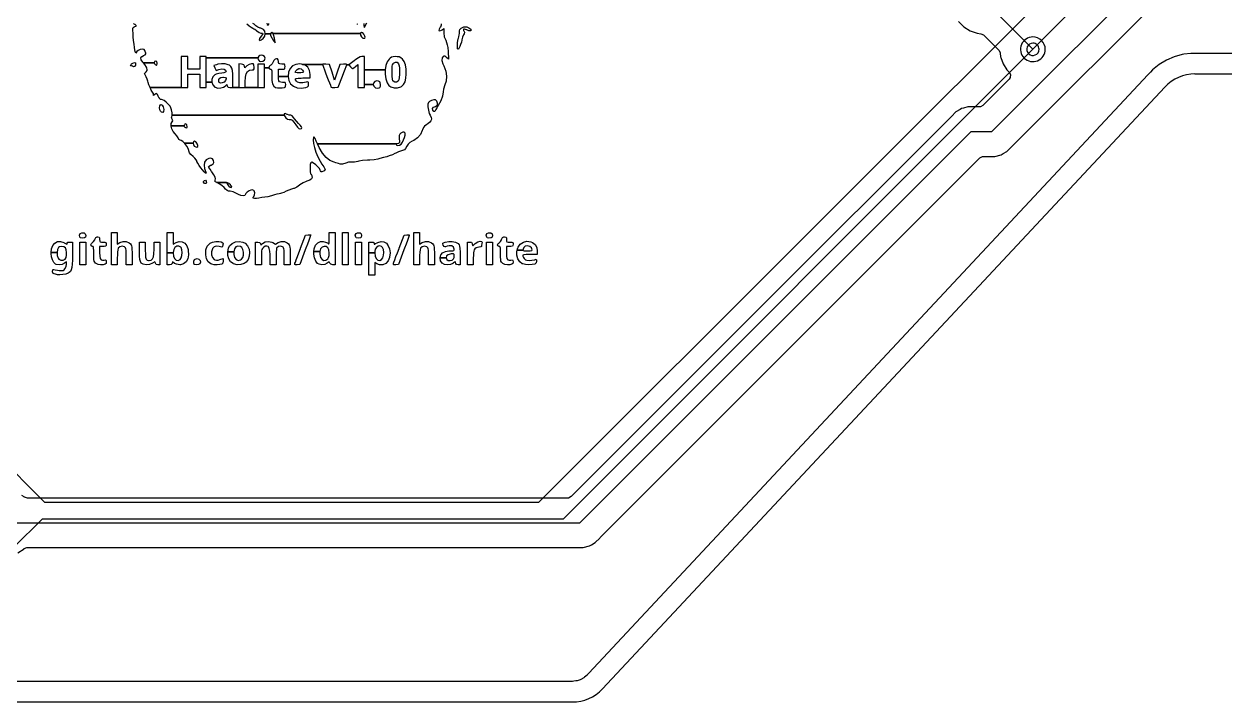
# Model space of a CAD drawing. Header units: millimetres. Extents: x 10 to 287, y 10 to 200.
# Drawn here: x 40 to 69.16, y 102.16 to 118.62 of the extents above; entities that cross this region are included whole.
import ezdxf

# ---------------------------------------------------------------- set-up
doc = ezdxf.new("R2010")
doc.units = ezdxf.units.MM
doc.layers.get('0').update_dxf_attribs({"linetype": 'CONTINUOUS'})

msp = doc.modelspace()

# ---------------------------------------------------------------- linework, layer by layer
at = {"color": 7}
for points in [[(39.5, 106.5072), (53.5, 106.5072), (63, 116.0072), (63.5, 116.0072), (67.6, 120.1072), (87.6657, 120.1072), (89.0328, 121.4744), (89.0328, 122.14), (90.9, 124.0072)], [(64.5, 118.0072), (67.1, 120.6072), (86.6515, 120.6072), (86.7515, 120.5072), (87.2485, 120.5072), (87.9, 121.1587), (87.9, 122.0072)], [(39.3335, 108.1737), (40.5, 107.0072), (52.5, 107.0072), (66, 120.5072), (66, 121.0072)], [(39.8495, 105.7814), (40.0023, 105.8774), (40.0023, 105.8774), (40.0051, 105.8796), (40.0073, 105.8805), (40.0082, 105.8811), (40.0083, 105.8809), (40.0698, 105.9061), (40.0824, 105.9067), (53.4133, 105.9067), (53.4133, 105.9067), (53.4209, 105.9067), (53.5791, 105.9067), (53.5791, 105.9067), (53.7318, 105.9476), (53.7819, 105.9766), (53.8687, 106.0267), (53.9805, 106.1385), (53.9805, 106.1385), (53.9907, 106.1487), (53.9907, 106.1487), (63.2124, 115.3704), (63.2737, 115.4039), (63.3001, 115.4067), (63.4133, 115.4067), (63.4133, 115.4067), (63.4209, 115.4067), (63.5791, 115.4067), (63.5791, 115.4067), (63.7318, 115.4476), (63.7819, 115.4766), (63.8687, 115.5267), (63.9805, 115.6385), (63.9805, 115.6385), (63.9907, 115.6487), (63.9907, 115.6487), (67.8124, 119.4704)], [(64.5, 118.0072), (63.3257, 119.1815)], [(62.6959, 118.6792), (62.8235, 118.5516), (62.9762, 118.4557), (63.1465, 118.3961), (63.2334, 118.3863), (63.2978, 118.3592), (63.3072, 118.3508), (63.6693, 117.9887), (63.7028, 117.9273), (63.7048, 117.9149), (63.7146, 117.828), (63.7146, 117.8279), (63.7146, 117.8279), (63.7225, 117.8054), (63.7742, 117.6577), (63.8702, 117.5049), (63.8702, 117.5049), (63.9217, 117.4535), (63.9551, 117.3921), (63.9502, 117.3224), (63.9217, 117.2781), (63.2876, 116.644), (63.2263, 116.6105), (63.1999, 116.6077), (63.0867, 116.6077), (63.0867, 116.6077), (63.0791, 116.6077), (62.9209, 116.6077), (62.8136, 116.5789), (62.7682, 116.5668), (62.7682, 116.5668), (62.7331, 116.5465), (62.7331, 116.5465), (62.6313, 116.4877), (62.6313, 116.4877), (62.5195, 116.3759), (62.5195, 116.3759), (57.895, 111.7514), (53.2876, 107.144), (53.2263, 107.1105), (53.1999, 107.1077), (40.0824, 107.1077), (40.0154, 107.1274), (40.0051, 107.1348), (40.0023, 107.137), (40.0023, 107.137), (39.9455, 107.1727)], [(50.127, 118.6221), (50.1342, 118.5935), (50.1113, 118.5472), (50.1093, 118.5442), (50.0788, 118.4921), (50.0747, 118.4614), (50.0955, 118.4545), (50.1395, 118.4735), (50.1534, 118.4822), (50.1975, 118.511), (50.1975, 118.4104), (50.2076, 118.3137), (50.2415, 118.2256), (50.2418, 118.2251), (50.2642, 118.1749), (50.2796, 118.1193), (50.2902, 118.0482), (50.2978, 117.953), (50.3096, 117.7656), (50.2617, 117.8097), (50.2242, 117.838), (50.1963, 117.841), (50.1833, 117.8347), (50.1541, 117.7977), (50.1511, 117.739), (50.1743, 117.6577), (50.1973, 117.6052), (50.2442, 117.4769), (50.263, 117.351), (50.2534, 117.234), (50.223, 117.147), (50.1858, 117.0386), (50.1796, 116.9736), (50.1648, 116.8711), (50.1221, 116.7575), (50.0545, 116.6404), (50.0545, 116.6403), (50.0224, 116.5888), (49.9987, 116.5425), (49.9933, 116.5287), (49.9745, 116.4942), (49.9516, 116.4951), (49.9289, 116.5254), (49.9209, 116.5686), (49.9462, 116.6021), (49.9908, 116.6206), (50.0277, 116.6391), (50.0432, 116.6582), (50.0447, 116.7014), (50.0267, 116.7476), (49.9967, 116.7786), (49.9924, 116.7806), (49.9526, 116.7811), (49.9002, 116.7647), (49.8503, 116.7373), (49.8244, 116.7142), (49.8089, 116.672), (49.8078, 116.6076), (49.8197, 116.531), (49.8434, 116.452), (49.8637, 116.4058), (49.8887, 116.3527), (49.8975, 116.3181), (49.8921, 116.2894), (49.8835, 116.2713), (49.8536, 116.2346), (49.8056, 116.1949), (49.7794, 116.1779), (49.7292, 116.1438), (49.6987, 116.1068), (49.677, 116.052), (49.6726, 116.0374), (49.6277, 115.9417), (49.5561, 115.8567), (49.4664, 115.7919), (49.4245, 115.7726), (49.372, 115.7458), (49.3324, 115.706), (49.2999, 115.6537), (49.2674, 115.6001), (49.2366, 115.5691), (49.1951, 115.5506), (49.1674, 115.5429), (49.0981, 115.5197), (49.0261, 115.4873), (49.0064, 115.4764), (48.9467, 115.4472), (48.8705, 115.4175), (48.8084, 115.3978), (48.728, 115.3755), (48.644, 115.3519), (48.5899, 115.3366), (48.5026, 115.3198), (48.3957, 115.3118), (48.3398, 115.3115), (48.2209, 115.3082), (48.1313, 115.2924), (48.1101, 115.2854), (48.0276, 115.2658), (47.9672, 115.2666), (47.8824, 115.2632), (47.8129, 115.2422), (47.735, 115.2195), (47.6795, 115.2213), (47.6789, 115.2215), (47.6371, 115.234), (47.5765, 115.2515), (47.5308, 115.2644), (47.429, 115.3082), (47.3353, 115.3816), (47.2484, 115.486), (47.1671, 115.6231), (47.1283, 115.7085), (49.0364, 115.7085), (49.0494, 115.6775), (49.0816, 115.6671), (49.1231, 115.6776), (49.1607, 115.7059), (49.1907, 115.7485), (49.2192, 115.8063), (49.2425, 115.8685), (49.2568, 115.9243), (49.258, 115.9631), (49.2554, 115.9694), (49.2289, 115.9968), (49.1964, 115.9955), (49.1534, 115.968), (49.1246, 115.9422), (49.1116, 115.9158), (49.1105, 115.8758), (49.1148, 115.8342), (49.1196, 115.7771), (49.1154, 115.7446), (49.1002, 115.7264), (49.0924, 115.7217), (49.0609, 115.7119), (49.0477, 115.7151), (49.037, 115.7135), (49.0364, 115.7085), (47.1283, 115.7085), (47.0958, 115.7799), (47.069, 115.8419), (47.0507, 115.8732), (47.0386, 115.8772), (47.0338, 115.8692), (47.0245, 115.8067), (47.0322, 115.7213), (47.0547, 115.6198), (47.0898, 115.5095), (47.1354, 115.3973), (47.1893, 115.2905), (47.2349, 115.2165), (47.2794, 115.1497), (47.3047, 115.1057), (47.3125, 115.0781), (47.3042, 115.0606), (47.2814, 115.047), (47.2769, 115.0448), (47.2361, 115.028), (47.2152, 115.0303), (47.2014, 115.0562), (47.1954, 115.0731), (47.173, 115.1106), (47.1318, 115.1585), (47.0885, 115.1998), (47.0312, 115.2445), (46.9911, 115.2627), (46.9656, 115.2524), (46.9522, 115.2116), (46.9484, 115.1384), (46.9492, 115.0924), (46.9525, 115.03), (46.9578, 114.9872), (46.9639, 114.9711), (46.9659, 114.9726), (46.9773, 114.9718), (46.9894, 114.942), (46.9914, 114.9337), (46.9948, 114.8907), (46.9796, 114.8585), (46.9406, 114.8322), (46.8727, 114.8069), (46.851, 114.8003), (46.7759, 114.7672), (46.7026, 114.7174), (46.6887, 114.7052), (46.6237, 114.6561), (46.5605, 114.6267), (46.5477, 114.6236), (46.4965, 114.6093), (46.4294, 114.5844), (46.3703, 114.5586), (46.3093, 114.5318), (46.2576, 114.5128), (46.227, 114.5058), (46.1939, 114.5003), (46.1399, 114.486), (46.0872, 114.4694), (46.0097, 114.4472), (45.919, 114.4268), (45.8511, 114.415), (45.7744, 114.4043), (45.7004, 114.3939), (45.6494, 114.3868), (45.5999, 114.3843), (45.5686, 114.391), (45.5648, 114.3945), (45.5673, 114.419), (45.5803, 114.4345), (45.6018, 114.4723), (45.605, 114.5224), (45.5899, 114.5665), (45.5803, 114.5771), (45.5422, 114.5904), (45.5096, 114.588), (45.4672, 114.5688), (45.423, 114.5367), (45.3884, 114.5012), (45.3747, 114.4725), (45.36, 114.4545), (45.3221, 114.4505), (45.2697, 114.4588), (45.2121, 114.4782), (45.1603, 114.5058), (45.078, 114.5478), (45.0096, 114.5593), (44.9675, 114.5628), (44.9327, 114.5774), (44.8943, 114.6093), (44.8578, 114.6472), (44.8021, 114.6992), (44.7417, 114.7433), (44.7007, 114.7651), (44.6874, 114.7711), (44.9196, 114.7711), (44.9232, 114.7527), (44.9449, 114.7212), (44.9759, 114.6866), (45.0069, 114.6591), (45.0283, 114.6487), (45.045, 114.6552), (45.0375, 114.6803), (45.0353, 114.6844), (45.0117, 114.7144), (44.9774, 114.7446), (44.9436, 114.7666), (44.9213, 114.7722), (44.9196, 114.7711), (44.6874, 114.7711), (44.655, 114.7858), (44.6372, 114.8033), (44.6409, 114.8245), (44.6427, 114.8279), (44.6515, 114.8619), (44.6422, 114.9039), (44.6126, 114.9595), (44.5603, 115.0343), (44.5551, 115.0412), (44.5182, 115.0923), (44.4918, 115.1327), (44.4816, 115.1537), (44.4816, 115.1537), (44.4964, 115.1696), (44.5329, 115.1898), (44.5419, 115.1937), (44.5933, 115.2225), (44.6131, 115.2565), (44.6056, 115.3031), (44.6047, 115.3055), (44.5746, 115.3482), (44.5259, 115.3611), (44.49, 115.3557), (44.4272, 115.3239), (44.3879, 115.2689), (44.3736, 115.1957), (44.3859, 115.1093), (44.4014, 115.0651), (44.4175, 115.0231), (44.4241, 114.9981), (44.4237, 114.9957), (44.4068, 115.0014), (44.3763, 115.0304), (44.3373, 115.076), (44.295, 115.131), (44.2547, 115.1886), (44.2214, 115.2417), (44.2004, 115.2835), (44.1958, 115.302), (44.183, 115.3248), (44.1495, 115.3614), (44.1062, 115.4009), (44.0524, 115.4507), (44.0218, 115.4931), (44.0067, 115.539), (44.0053, 115.5472), (43.9873, 115.5987), (43.9525, 115.6578), (43.9079, 115.7158), (43.8993, 115.7246), (44.1094, 115.7246), (44.1137, 115.6939), (44.1328, 115.6585), (44.1737, 115.6385), (44.1992, 115.6332), (44.219, 115.6433), (44.2199, 115.6447), (44.2192, 115.6687), (44.2066, 115.7097), (44.204, 115.7161), (44.1752, 115.7596), (44.144, 115.7741), (44.1192, 115.7617), (44.1094, 115.7246), (43.8993, 115.7246), (43.8606, 115.7643), (43.8177, 115.7944), (43.7971, 115.8002), (43.7626, 115.818), (43.742, 115.8574), (43.7136, 115.9085), (43.6723, 115.9533), (43.6711, 115.9542), (43.6218, 116.0079), (43.5879, 116.0743), (43.5721, 116.1435), (43.5723, 116.1474), (43.8828, 116.1474), (43.8911, 116.1283), (43.9039, 116.1181), (43.9416, 116.0975), (43.9603, 116.1059), (43.9633, 116.1268), (43.9533, 116.1693), (43.9451, 116.1848), (43.9287, 116.2007), (43.9104, 116.1889), (43.9001, 116.1761), (43.8828, 116.1474), (43.5723, 116.1474), (43.5766, 116.2057), (43.5995, 116.2469), (43.6187, 116.272), (43.6107, 116.2945), (43.6004, 116.3066), (43.5826, 116.342), (43.5896, 116.3639), (43.5982, 116.4014), (43.5979, 116.4087), (46.3176, 116.4087), (46.3248, 116.3899), (46.3567, 116.3445), (46.3996, 116.3121), (46.4418, 116.3006), (46.4546, 116.3031), (46.4838, 116.3044), (46.5162, 116.2836), (46.5558, 116.2371), (46.5998, 116.1722), (46.6393, 116.1163), (46.6713, 116.0868), (46.7027, 116.0777), (46.7052, 116.0777), (46.7389, 116.0855), (46.7501, 116.1007), (46.7381, 116.1245), (46.7069, 116.1635), (46.6692, 116.2032), (46.6167, 116.2582), (46.5675, 116.3157), (46.5426, 116.3486), (46.5093, 116.3878), (46.4809, 116.4059), (46.4732, 116.4056), (46.4425, 116.4072), (46.3989, 116.4229), (46.3939, 116.4254), (46.3441, 116.4445), (46.3182, 116.4387), (46.3176, 116.4087), (43.5979, 116.4087), (43.5958, 116.4621), (43.5831, 116.5357), (43.5694, 116.5867), (43.5462, 116.6295), (43.5056, 116.6776), (43.4557, 116.724), (43.4051, 116.7613), (43.3619, 116.7825), (43.3406, 116.7839), (43.3114, 116.7859), (43.2887, 116.8176), (43.2864, 116.823), (43.2617, 116.872), (43.2396, 116.9068), (43.2197, 116.9297), (43.2019, 116.9286), (43.1749, 116.9068), (43.1485, 116.8855), (43.1425, 116.8882), (43.147, 116.9032), (43.1483, 116.9341), (43.1407, 116.9447), (43.12, 116.9695), (43.0922, 117.0175), (43.0623, 117.0779), (43.8207, 117.0779), (43.9011, 117.0779), (43.9814, 117.0779), (43.9814, 117.2387), (43.9814, 117.3995), (44.1243, 117.3995), (44.2672, 117.3995), (44.2672, 117.2387), (44.2672, 117.0779), (44.3476, 117.0779), (44.428, 117.0779), (44.428, 117.2061), (44.5595, 117.2061), (44.5832, 117.1414), (44.6317, 117.0911), (44.6403, 117.0859), (44.7039, 117.067), (44.7782, 117.0688), (44.8473, 117.0894), (44.8829, 117.1131), (44.9248, 117.1524), (44.9366, 117.1152), (44.9555, 117.088), (44.9953, 117.0783), (45.0097, 117.0779), (45.071, 117.0779), (45.2139, 117.0779), (45.2943, 117.0779), (45.3747, 117.0779), (45.6783, 117.0779), (45.7587, 117.0779), (45.8391, 117.0779), (45.8391, 117.3637), (45.8391, 117.5543), (45.9466, 117.5543), (45.961, 117.5301), (45.982, 117.5245), (45.9989, 117.5218), (46.0095, 117.5093), (46.0151, 117.4801), (46.0174, 117.4275), (46.0177, 117.3629), (46.0226, 117.2504), (46.0383, 117.1683), (46.066, 117.1127), (46.1072, 117.0795), (46.1124, 117.0771), (46.1527, 117.0693), (46.2112, 117.0677), (46.273, 117.0716), (46.3228, 117.0804), (46.3397, 117.0871), (46.3522, 117.1111), (46.3571, 117.1504), (46.3546, 117.183), (46.3405, 117.1983), (46.305, 117.2027), (46.2786, 117.203), (46.2341, 117.2051), (46.2052, 117.2157), (46.1885, 117.241), (46.1808, 117.2875), (46.1791, 117.3431), (46.4143, 117.3431), (46.4317, 117.2487), (46.476, 117.17), (46.5435, 117.1103), (46.6304, 117.0731), (46.7328, 117.0618), (46.8438, 117.0789), (46.8877, 117.0944), (46.9066, 117.116), (46.9108, 117.1563), (46.9108, 117.1606), (46.9089, 117.2022), (46.8966, 117.2164), (46.8637, 117.2117), (46.8528, 117.209), (46.7709, 117.1953), (46.6969, 117.1959), (46.6403, 117.2099), (46.6143, 117.2293), (46.5929, 117.2632), (46.5899, 117.2861), (46.6093, 117.3002), (46.6551, 117.3075), (46.7311, 117.31), (46.7679, 117.3102), (46.9466, 117.3102), (46.9465, 117.395), (46.9319, 117.4931), (46.8903, 117.5704), (46.8246, 117.6237), (46.7663, 117.6413), (47.2502, 117.6413), (47.2562, 117.6217), (47.2726, 117.5758), (47.2966, 117.5105), (47.3256, 117.4326), (47.3571, 117.3492), (47.3884, 117.2673), (47.4168, 117.1936), (47.4398, 117.1352), (47.4547, 117.0991), (47.4584, 117.0913), (47.4803, 117.0833), (47.525, 117.0806), (47.5505, 117.0815), (47.6331, 117.0869), (47.7357, 117.3548), (47.7705, 117.4464), (47.8003, 117.5264), (47.823, 117.5887), (47.8363, 117.6275), (47.8364, 117.6277), (47.8908, 117.6277), (47.9322, 117.5806), (47.96, 117.5483), (47.9742, 117.5303), (47.9746, 117.5295), (47.9875, 117.5373), (48.0193, 117.5618), (48.0416, 117.5799), (48.1076, 117.6343), (48.1076, 117.3561), (48.1076, 117.0779), (48.188, 117.0779), (48.2684, 117.0779), (48.2684, 117.156), (48.4827, 117.156), (48.4971, 117.1079), (48.533, 117.074), (48.5792, 117.0596), (48.6249, 117.0699), (48.6399, 117.0815), (48.6564, 117.1149), (48.6613, 117.1494), (48.6535, 117.193), (48.6399, 117.2173), (48.6065, 117.2338), (48.572, 117.2387), (48.5173, 117.2256), (48.4875, 117.188), (48.4827, 117.156), (48.2684, 117.156), (48.2684, 117.4531), (48.2684, 117.5102), (48.7711, 117.5102), (48.7721, 117.407), (48.7864, 117.2862), (48.8161, 117.1945), (48.863, 117.1282), (48.9123, 117.0919), (48.9889, 117.0677), (49.0746, 117.0684), (49.1536, 117.0932), (49.1698, 117.1027), (49.2191, 117.1485), (49.2532, 117.2141), (49.2742, 117.3046), (49.2828, 117.3995), (49.2829, 117.5272), (49.2678, 117.6277), (49.2361, 117.7071), (49.1884, 117.769), (49.1499, 117.8036), (49.1138, 117.8213), (49.0653, 117.8276), (49.0275, 117.8282), (48.9657, 117.8258), (48.9245, 117.8151), (48.8892, 117.7906), (48.8666, 117.769), (48.8159, 117.7016), (48.7845, 117.6171), (48.7711, 117.5102), (48.2684, 117.5102), (48.2684, 117.8282), (48.2077, 117.8282), (48.168, 117.8221), (48.1222, 117.8011), (48.0628, 117.7613), (48.0189, 117.7279), (47.8908, 117.6277), (47.8364, 117.6277), (47.839, 117.6371), (47.8235, 117.6445), (47.7833, 117.647), (47.7562, 117.646), (47.6728, 117.6406), (47.6086, 117.4477), (47.5443, 117.2548), (47.481, 117.4477), (47.4177, 117.6406), (47.3339, 117.646), (47.2849, 117.6473), (47.2548, 117.6443), (47.2502, 117.6413), (46.7663, 117.6413), (46.7379, 117.6499), (46.7025, 117.652), (46.5997, 117.6409), (46.5214, 117.6048), (46.465, 117.5417), (46.4277, 117.4498), (46.4143, 117.3431), (46.1791, 117.3431), (46.1786, 117.3612), (46.1785, 117.392), (46.1785, 117.5245), (46.2589, 117.5245), (46.3082, 117.5258), (46.3316, 117.5349), (46.3387, 117.5592), (46.3392, 117.587), (46.3375, 117.6254), (46.3259, 117.6436), (46.2946, 117.6491), (46.2589, 117.6495), (46.2095, 117.6509), (46.1861, 117.6599), (46.179, 117.6842), (46.1785, 117.7121), (46.1751, 117.7543), (46.1601, 117.7717), (46.1342, 117.7746), (46.0994, 117.7652), (46.0697, 117.7323), (46.0538, 117.7037), (46.0234, 117.6554), (45.9912, 117.6201), (45.9819, 117.6138), (45.9536, 117.5864), (45.9466, 117.5543), (45.8391, 117.5543), (45.8391, 117.6495), (45.7587, 117.6495), (45.6783, 117.6495), (45.6783, 117.3637), (45.6783, 117.0779), (45.3747, 117.0779), (45.3747, 117.2182), (45.38, 117.3306), (45.3972, 117.4121), (45.4284, 117.4663), (45.4757, 117.4967), (45.5411, 117.5066), (45.5452, 117.5066), (45.5737, 117.5108), (45.5862, 117.53), (45.589, 117.5743), (45.589, 117.5766), (45.5837, 117.6247), (45.5716, 117.6495), (45.5702, 117.6522), (45.5667, 117.6542), (45.5233, 117.6546), (45.4678, 117.6371), (45.4152, 117.6072), (45.4001, 117.5946), (45.3598, 117.5568), (45.3538, 117.5987), (45.3429, 117.6277), (45.3139, 117.6418), (45.2809, 117.6461), (45.2139, 117.6517), (45.2139, 117.3648), (45.2139, 117.0779), (45.071, 117.0779), (45.071, 117.2932), (45.069, 117.4068), (45.0616, 117.4905), (45.0471, 117.55), (45.0237, 117.591), (44.9895, 117.619), (44.9618, 117.6325), (44.8875, 117.6504), (44.7971, 117.6535), (44.7069, 117.6421), (44.6721, 117.6327), (44.6083, 117.6116), (44.6362, 117.553), (44.6642, 117.4943), (44.7356, 117.5189), (44.8065, 117.5332), (44.8637, 117.5251), (44.8966, 117.4998), (44.909, 117.4696), (44.8962, 117.4495), (44.8542, 117.4367), (44.8032, 117.4304), (44.7335, 117.4192), (44.669, 117.4008), (44.638, 117.3869), (44.5868, 117.3388), (44.5607, 117.2752), (44.5595, 117.2061), (44.428, 117.2061), (44.428, 117.4531), (44.428, 117.8026), (45.6804, 117.8026), (45.6837, 117.757), (45.708, 117.723), (45.7096, 117.722), (45.7525, 117.7116), (45.8017, 117.7183), (45.8388, 117.7392), (45.8431, 117.7447), (45.8573, 117.793), (45.8412, 117.834), (45.8, 117.8595), (45.7677, 117.8639), (45.7241, 117.8561), (45.6998, 117.8424), (45.6804, 117.8026), (44.428, 117.8026), (44.428, 117.8282), (44.3476, 117.8282), (44.2672, 117.8282), (44.2672, 117.6763), (44.2672, 117.5245), (44.1243, 117.5245), (43.9814, 117.5245), (43.9814, 117.6763), (43.9814, 117.8282), (43.9011, 117.8282), (43.8207, 117.8282), (43.8207, 117.4531), (43.8207, 117.0779), (43.0623, 117.0779), (43.0621, 117.0784), (43.0347, 117.1418), (43.0148, 117.1973), (43.0075, 117.2296), (42.9949, 117.2806), (42.97, 117.3386), (42.9627, 117.3518), (42.923, 117.4191), (42.9638, 117.4626), (42.9886, 117.4914), (42.9953, 117.5151), (42.9854, 117.5483), (42.9729, 117.5765), (42.9391, 117.6353), (42.9055, 117.678), (43.1643, 117.678), (43.1785, 117.6456), (43.1871, 117.638), (43.2168, 117.6182), (43.2288, 117.6224), (43.2312, 117.6558), (43.2312, 117.6674), (43.2235, 117.7096), (43.2039, 117.721), (43.1737, 117.7079), (43.1643, 117.678), (42.9055, 117.678), (42.8969, 117.689), (42.8897, 117.6962), (42.8475, 117.7499), (42.8398, 117.7963), (42.8622, 117.8282), (42.8667, 117.8345), (42.9027, 117.8546), (42.9441, 117.8751), (42.9592, 117.8964), (42.9556, 117.9296), (42.9553, 117.9308), (42.9372, 117.9748), (42.9164, 118.0007), (42.8762, 118.0118), (42.8234, 118.0024), (42.7718, 117.9765), (42.7447, 117.9517), (42.7136, 117.914), (42.6985, 117.9559), (42.6904, 117.9915), (42.6814, 118.0527), (42.6721, 118.1316), (42.6632, 118.2204), (42.6554, 118.311), (42.6494, 118.3956), (42.6459, 118.4663), (42.6456, 118.5152), (42.6478, 118.5325), (42.6724, 118.5556), (42.6948, 118.5605), (42.7254, 118.5693), (42.7276, 118.5883), (42.7018, 118.6068), (42.693, 118.6095), (42.6734, 118.6172), (42.6632, 118.6327)], [(45.4112, 118.6276), (45.4605, 118.5846), (45.4652, 118.5808), (45.516, 118.543), (45.5579, 118.5163), (45.5809, 118.5069), (45.6068, 118.4948), (45.6432, 118.4647), (45.6544, 118.4533), (45.7096, 118.4111), (45.7542, 118.3997), (45.79, 118.3971), (45.8001, 118.385), (45.7849, 118.3575), (45.7587, 118.325), (45.7223, 118.2721), (45.7127, 118.2369), (45.7263, 118.2236), (45.7596, 118.2359), (45.8047, 118.2733), (45.8455, 118.329), (45.8568, 118.3853), (45.984, 118.3853), (45.9898, 118.3451), (46.0197, 118.2851), (46.0386, 118.2549), (46.0695, 118.2081), (46.0915, 118.1764), (46.0989, 118.1675), (46.0975, 118.1834), (46.0902, 118.2249), (46.0799, 118.2764), (46.06, 118.355), (46.0448, 118.3883), (48.1716, 118.3883), (48.1728, 118.3485), (48.1963, 118.3075), (48.2319, 118.2795), (48.2528, 118.2747), (48.2783, 118.28), (48.2823, 118.3026), (48.2778, 118.3237), (48.2563, 118.378), (48.228, 118.4106), (48.1989, 118.4179), (48.1751, 118.3961), (48.1716, 118.3883), (46.0448, 118.3883), (46.0393, 118.4002), (46.0165, 118.4146), (46.0014, 118.4096), (45.984, 118.3853), (45.8568, 118.3853), (45.857, 118.386), (45.8472, 118.4492), (45.8144, 118.4916), (45.7529, 118.5196), (45.7397, 118.5233), (45.6817, 118.5468), (45.6318, 118.5804), (45.6249, 118.5871), (45.5875, 118.6179), (45.5536, 118.6319)], [(45.8956, 118.6443), (45.9021, 118.6123), (45.9046, 118.6081), (45.9296, 118.5966), (45.944, 118.6168), (45.9456, 118.6364)], [(48.083, 118.6284), (48.0968, 118.6168), (48.1031, 118.6274)], [(48.2505, 118.6296), (48.2532, 118.578), (48.2599, 118.5433), (48.2643, 118.5362), (48.2753, 118.5489), (48.2966, 118.5894), (48.3255, 118.6523)], [(97.1604, 117.9077), (68.3683, 117.9077), (68.3607, 117.9077), (68.3607, 117.9077), (68.3316, 117.9077), (68.3316, 117.9077), (68.3316, 117.9077), (68.169, 117.8854), (68.1283, 117.8798), (68.1283, 117.8798), (67.9307, 117.8244), (67.7425, 117.7427), (67.5671, 117.6361), (67.5671, 117.6361), (67.4079, 117.5066), (67.4079, 117.5066), (67.3554, 117.4505), (67.3554, 117.4505), (67.2943, 117.3851), (67.2942, 117.3849), (53.7197, 102.8578), (53.7196, 102.8578), (53.6851, 102.8208), (53.676, 102.812), (53.6134, 102.7574), (53.5927, 102.7428), (53.5258, 102.7053), (53.5026, 102.6952), (53.4295, 102.672), (53.4047, 102.6668), (53.3503, 102.6612), (53.3221, 102.6584), (53.3094, 102.6577), (53.2423, 102.6577), (53.2423, 102.6577), (20.507, 102.6577)], [(53.1, 106.6072), (64.5, 118.0072)], [(68.4342, 117.4072), (97.0946, 117.4072)], [(54.0465, 102.4745), (67.7035, 117.0899)], [(37.6, 105.9072), (39.7485, 105.9072), (40.4485, 106.6072)], [(40.4485, 106.6072), (53.1, 106.6072)], [(20.5, 102.1572), (53.3158, 102.1572)]]:
    msp.add_lwpolyline(points, dxfattribs=at)
for points in [[(50.7541, 118.553), (50.8065, 118.5299), (50.848, 118.4975), (50.8588, 118.472), (50.8434, 118.4574), (50.8067, 118.4574), (50.7534, 118.4759), (50.7449, 118.4801), (50.6991, 118.4973), (50.6752, 118.4922), (50.6769, 118.4664), (50.6843, 118.4527), (50.6959, 118.4215), (50.6878, 118.385), (50.6757, 118.3598), (50.6518, 118.301), (50.6341, 118.2362), (50.6331, 118.2307), (50.6216, 118.1837), (50.6033, 118.1276), (50.5824, 118.0727), (50.5626, 118.0293), (50.5481, 118.0076), (50.546, 118.0068), (50.5315, 118.0189), (50.5303, 118.0207), (50.5246, 118.0501), (50.5242, 118.1017), (50.5281, 118.1629), (50.5354, 118.2214), (50.5449, 118.2648), (50.5519, 118.279), (50.5637, 118.3077), (50.5712, 118.3584), (50.5726, 118.3931), (50.5754, 118.4523), (50.5872, 118.4895), (50.6127, 118.5178), (50.6196, 118.5235), (50.6847, 118.5558)], [(64.5, 118.3072)], [(64.5, 118.3072)], [(64.5, 118.1572)], [(64.5, 118.1572)], [(42.7061, 117.6805), (42.7108, 117.6565), (42.7061, 117.6236), (42.6865, 117.5885), (42.6581, 117.5782), (42.6327, 117.5962), (42.6103, 117.6059), (42.6031, 117.6031), (42.5907, 117.6068), (42.5911, 117.6247), (42.6094, 117.651), (42.6445, 117.6736), (42.6819, 117.6854)], [(46.7315, 117.5288), (46.7669, 117.4972), (46.7854, 117.4613), (46.7858, 117.4561), (46.7687, 117.4427), (46.7192, 117.4359), (46.6876, 117.4352), (46.6338, 117.4381), (46.5981, 117.4457), (46.5893, 117.4531), (46.6035, 117.4833), (46.6367, 117.5157), (46.6751, 117.5383), (46.6937, 117.5424)], [(49.0608, 117.691), (49.0934, 117.6517), (49.1094, 117.6083), (49.119, 117.5503), (49.1227, 117.4764), (49.1211, 117.397), (49.1148, 117.3225), (49.1043, 117.2633), (49.0908, 117.2308), (49.0503, 117.2058), (49.0035, 117.2083), (48.9652, 117.2368), (48.9611, 117.2432), (48.9489, 117.2848), (48.9411, 117.3564), (48.9382, 117.4524), (48.9382, 117.457), (48.939, 117.5395), (48.9426, 117.5945), (48.9504, 117.6301), (48.9638, 117.6548), (48.9763, 117.6688), (49.0208, 117.6971)], [(44.8877, 117.3247), (44.9071, 117.3113), (44.9103, 117.2923), (44.8963, 117.2493), (44.8614, 117.2128), (44.8164, 117.1888), (44.7719, 117.1835), (44.7436, 117.197), (44.7323, 117.2288), (44.736, 117.272), (44.7529, 117.3064), (44.7531, 117.3066), (44.7841, 117.3207), (44.8328, 117.3278), (44.8424, 117.328)], [(43.3568, 116.6535), (43.3811, 116.6115), (43.3947, 116.5426), (43.3905, 116.4938), (43.3691, 116.473), (43.3362, 116.4833), (43.3172, 116.5012), (43.2975, 116.5403), (43.2912, 116.5886), (43.2976, 116.6331), (43.3162, 116.6605), (43.3238, 116.6635)], [(44.427, 114.8087), (44.428, 114.8005), (44.4288, 114.7681), (44.4293, 114.7608), (44.4186, 114.7445), (44.3899, 114.7474), (44.3763, 114.7544), (44.3602, 114.782), (44.3623, 114.7987), (44.3831, 114.8221), (44.4098, 114.8255)], [(41.4573, 113.5518), (41.4629, 113.5502), (41.4892, 113.5264), (41.4993, 113.4873), (41.4921, 113.4485), (41.4703, 113.427), (41.4136, 113.4167), (41.3711, 113.4311), (41.3589, 113.4455), (41.3481, 113.4926), (41.3657, 113.5309), (41.4045, 113.5531)], [(41.8232, 113.4474), (41.8358, 113.4268), (41.838, 113.3894), (41.8397, 113.351), (41.8513, 113.3328), (41.8826, 113.3273), (41.9184, 113.3269), (41.9678, 113.3253), (41.9912, 113.3164), (41.9983, 113.2935), (41.9987, 113.2733), (41.9964, 113.2404), (41.9829, 113.2247), (41.9487, 113.22), (41.9184, 113.2197), (41.838, 113.2197), (41.838, 113.0701), (41.8408, 112.9818), (41.851, 112.9242), (41.8715, 112.8926), (41.9049, 112.8823), (41.9452, 112.8866), (41.9826, 112.8908), (41.9967, 112.8769), (41.9987, 112.8461), (41.9926, 112.8083), (41.9699, 112.7859), (41.9239, 112.7754), (41.8625, 112.7732), (41.7995, 112.7797), (41.7541, 112.8032), (41.7389, 112.817), (41.7188, 112.8397), (41.706, 112.8648), (41.6989, 112.9005), (41.6958, 112.9551), (41.6951, 113.0369), (41.6951, 113.0403), (41.6946, 113.1218), (41.6923, 113.174), (41.6868, 113.2035), (41.677, 113.2165), (41.6615, 113.2197), (41.6594, 113.2197), (41.631, 113.2319), (41.624, 113.2603), (41.6383, 113.2922), (41.6594, 113.309), (41.6901, 113.338), (41.7181, 113.3836), (41.721, 113.3901), (41.7459, 113.4339), (41.777, 113.4508), (41.7924, 113.4519)], [(42.2667, 113.4168), (42.2667, 113.2745), (42.33, 113.3119), (42.4053, 113.3391), (42.4828, 113.3383), (42.5516, 113.3106), (42.5837, 113.2823), (42.6003, 113.2605), (42.6116, 113.2358), (42.6186, 113.2013), (42.6223, 113.15), (42.6237, 113.0749), (42.6239, 113.0044), (42.6239, 112.7732), (42.5525, 112.7732), (42.481, 112.7732), (42.481, 112.9782), (42.4806, 113.0667), (42.4786, 113.1265), (42.4737, 113.1645), (42.4646, 113.1877), (42.4502, 113.2029), (42.4388, 113.2108), (42.3854, 113.2268), (42.3313, 113.2135), (42.2892, 113.1744), (42.2856, 113.1682), (42.2775, 113.1357), (42.2712, 113.0772), (42.2674, 113.0022), (42.2667, 112.953), (42.2667, 112.7732), (42.1952, 112.7732), (42.1238, 112.7732), (42.1238, 113.1661), (42.1238, 113.5591), (42.1952, 113.5591), (42.2667, 113.5591)], [(43.6242, 113.4177), (43.6242, 113.2763), (43.6934, 113.3142), (43.7712, 113.34), (43.8438, 113.3329), (43.9071, 113.2957), (43.9564, 113.2315), (43.9875, 113.1429), (43.9913, 113.1216), (43.9955, 113.0144), (43.976, 112.9214), (43.9356, 112.8473), (43.877, 112.7966), (43.8029, 112.7739), (43.785, 112.7732), (43.7078, 112.7855), (43.6595, 112.8092), (43.6089, 112.8452), (43.5975, 112.8092), (43.5742, 112.7805), (43.5337, 112.7732), (43.4813, 112.7732), (43.4813, 113.0675), (43.6242, 113.0675), (43.6334, 112.9841), (43.6589, 112.9229), (43.697, 112.8876), (43.7443, 112.8813), (43.7914, 112.9031), (43.8195, 112.9424), (43.8369, 113.0034), (43.843, 113.0735), (43.8369, 113.1402), (43.8181, 113.1907), (43.8087, 113.202), (43.7593, 113.229), (43.7102, 113.2251), (43.6673, 113.1947), (43.6367, 113.1421), (43.6242, 113.0718), (43.6242, 113.0675), (43.4813, 113.0675), (43.4813, 113.1661), (43.4813, 113.5591), (43.5527, 113.5591), (43.6242, 113.5591)], [(46.9636, 113.5019), (46.9644, 113.501), (46.9585, 113.483), (46.9418, 113.4366), (46.9163, 113.3666), (46.8837, 113.2781), (46.8458, 113.1761), (46.8317, 113.1382), (46.699, 112.7821), (46.6336, 112.7765), (46.5914, 112.7747), (46.5762, 112.7832), (46.58, 112.8075), (46.5811, 112.8113), (46.5913, 112.8403), (46.6118, 112.8967), (46.6405, 112.9747), (46.6752, 113.068), (46.7136, 113.1709), (46.7148, 113.1742), (46.8357, 113.4966), (46.9001, 113.5021), (46.942, 113.5041)], [(47.5539, 113.1661), (47.5539, 112.7732), (47.5009, 112.7732), (47.4495, 112.7863), (47.4285, 112.8095), (47.4091, 112.8457), (47.363, 112.8095), (47.304, 112.7818), (47.2327, 112.774), (47.1648, 112.7863), (47.1303, 112.8048), (47.0846, 112.8603), (47.0521, 112.9399), (47.0366, 113.0334), (47.0359, 113.059), (47.0396, 113.0929), (47.1825, 113.0929), (47.1836, 113.0285), (47.2028, 112.9549), (47.2379, 112.9048), (47.2836, 112.8812), (47.3343, 112.8874), (47.3752, 112.9161), (47.3979, 112.9493), (47.4088, 112.9976), (47.411, 113.0531), (47.4037, 113.1349), (47.3801, 113.1874), (47.3375, 113.2142), (47.2926, 113.2197), (47.2379, 113.2042), (47.2004, 113.1604), (47.1825, 113.0929), (47.0396, 113.0929), (47.0475, 113.1641), (47.0808, 113.2477), (47.133, 113.3065), (47.2016, 113.3372), (47.2643, 113.3397), (47.3211, 113.3269), (47.3675, 113.3059), (47.376, 113.2994), (47.3932, 113.2853), (47.4036, 113.2851), (47.4088, 113.3045), (47.4107, 113.3489), (47.411, 113.4134), (47.411, 113.5591), (47.4824, 113.5591), (47.5539, 113.5591)], [(47.8754, 113.1661), (47.8754, 112.7732), (47.8039, 112.7732), (47.7325, 112.7732), (47.7325, 113.1661), (47.7325, 113.5591), (47.8039, 113.5591), (47.8754, 113.5591)], [(48.1556, 113.5518), (48.1612, 113.5502), (48.1875, 113.5264), (48.1976, 113.4873), (48.1904, 113.4485), (48.1687, 113.427), (48.1119, 113.4167), (48.0694, 113.4311), (48.0572, 113.4455), (48.0464, 113.4926), (48.064, 113.5309), (48.1028, 113.5531)], [(49.3572, 113.5019), (49.3579, 113.501), (49.352, 113.483), (49.3353, 113.4366), (49.3098, 113.3666), (49.2772, 113.2781), (49.2394, 113.1761), (49.2252, 113.1382), (49.0925, 112.7821), (49.0272, 112.7765), (48.9849, 112.7747), (48.9698, 112.7832), (48.9735, 112.8075), (48.9747, 112.8113), (48.9848, 112.8403), (49.0053, 112.8967), (49.034, 112.9747), (49.0687, 113.068), (49.1072, 113.1709), (49.1084, 113.1742), (49.2292, 113.4966), (49.2936, 113.5021), (49.3356, 113.5041)], [(49.608, 113.4168), (49.608, 113.2745), (49.6713, 113.3119), (49.7467, 113.3391), (49.8241, 113.3383), (49.893, 113.3106), (49.925, 113.2823), (49.9416, 113.2605), (49.9529, 113.2358), (49.9599, 113.2013), (49.9636, 113.15), (49.9651, 113.0749), (49.9653, 113.0044), (49.9653, 112.7732), (49.8938, 112.7732), (49.8224, 112.7732), (49.8224, 112.9782), (49.822, 113.0667), (49.82, 113.1265), (49.815, 113.1645), (49.806, 113.1877), (49.7915, 113.2029), (49.7801, 113.2108), (49.7268, 113.2268), (49.6726, 113.2135), (49.6306, 113.1744), (49.627, 113.1682), (49.6189, 113.1357), (49.6125, 113.0772), (49.6087, 113.0022), (49.608, 112.953), (49.608, 112.7732), (49.5366, 112.7732), (49.4651, 112.7732), (49.4651, 113.1661), (49.4651, 113.5591), (49.5366, 113.5591), (49.608, 113.5591)], [(51.3351, 113.5518), (51.3406, 113.5502), (51.367, 113.5264), (51.377, 113.4873), (51.3699, 113.4485), (51.3481, 113.427), (51.2914, 113.4167), (51.2489, 113.4311), (51.2367, 113.4455), (51.2259, 113.4926), (51.2435, 113.5309), (51.2823, 113.5531)], [(51.701, 113.4474), (51.7136, 113.4268), (51.7158, 113.3894), (51.7175, 113.351), (51.7291, 113.3328), (51.7604, 113.3273), (51.7961, 113.3269), (51.8456, 113.3253), (51.869, 113.3164), (51.8761, 113.2935), (51.8765, 113.2733), (51.8742, 113.2404), (51.8607, 113.2247), (51.8265, 113.22), (51.7961, 113.2197), (51.7158, 113.2197), (51.7158, 113.0701), (51.7186, 112.9818), (51.7288, 112.9242), (51.7493, 112.8926), (51.7827, 112.8823), (51.823, 112.8866), (51.8603, 112.8908), (51.8745, 112.8769), (51.8765, 112.8461), (51.8704, 112.8083), (51.8477, 112.7859), (51.8017, 112.7754), (51.7403, 112.7732), (51.6773, 112.7797), (51.6319, 112.8032), (51.6167, 112.817), (51.5966, 112.8397), (51.5838, 112.8648), (51.5767, 112.9005), (51.5735, 112.9551), (51.5729, 113.0369), (51.5729, 113.0403), (51.5724, 113.1218), (51.5701, 113.174), (51.5646, 113.2035), (51.5548, 113.2165), (51.5393, 113.2197), (51.5371, 113.2197), (51.5088, 113.2319), (51.5018, 113.2603), (51.5161, 113.2922), (51.5372, 113.309), (51.5679, 113.338), (51.5959, 113.3836), (51.5988, 113.3901), (51.6237, 113.4339), (51.6548, 113.4508), (51.6702, 113.4519)], [(40.9663, 113.3149), (40.9766, 113.309), (41.0213, 113.2829), (41.0436, 113.2755), (41.0513, 113.2858), (41.052, 113.3001), (41.0656, 113.3199), (41.1089, 113.3268), (41.1146, 113.3269), (41.1771, 113.3269), (41.1771, 113.0227), (41.1759, 112.889), (41.1716, 112.7862), (41.163, 112.7093), (41.1491, 112.6537), (41.1288, 112.6143), (41.101, 112.5864), (41.0741, 112.5699), (41.018, 112.5503), (40.9447, 112.5361), (40.8707, 112.5298), (40.8128, 112.5335), (40.8109, 112.5339), (40.7628, 112.5449), (40.735, 112.5509), (40.7053, 112.5663), (40.6951, 112.602), (40.6948, 112.6147), (40.6986, 112.6522), (40.7131, 112.6615), (40.7246, 112.6584), (40.7583, 112.6502), (40.8134, 112.6415), (40.8555, 112.6364), (40.9142, 112.6317), (40.9498, 112.6354), (40.9745, 112.6509), (40.9954, 112.6751), (41.0257, 112.7351), (41.0342, 112.7858), (41.0342, 112.8472), (40.9871, 112.8102), (40.9282, 112.7826), (40.8552, 112.7731), (40.7855, 112.7832), (40.7636, 112.7925), (40.7251, 112.8299), (40.6922, 112.8925), (40.6689, 112.9699), (40.6595, 113.0516), (40.6595, 113.0551), (40.6615, 113.0735), (40.8053, 113.0735), (40.8099, 113.0001), (40.8288, 112.9369), (40.8486, 112.9077), (40.8946, 112.8842), (40.9507, 112.8846), (41.0004, 112.9089), (41.0015, 112.9099), (41.0226, 112.9484), (41.0339, 113.0082), (41.0352, 113.0762), (41.0263, 113.1391), (41.0072, 113.184), (41.0046, 113.1871), (40.9649, 113.2107), (40.9126, 113.2191), (40.8639, 113.2115), (40.84, 113.1957), (40.8151, 113.1433), (40.8053, 113.0735), (40.6615, 113.0735), (40.6708, 113.1587), (40.7031, 113.2423), (40.7526, 113.3027), (40.8155, 113.337), (40.888, 113.3421)], [(41.4986, 113.05), (41.4986, 112.7732), (41.4271, 112.7732), (41.3557, 112.7732), (41.3557, 113.05), (41.3557, 113.3269), (41.4271, 113.3269), (41.4986, 113.3269)], [(42.9454, 113.1317), (42.9474, 113.0304), (42.9546, 112.9597), (42.9689, 112.9146), (42.9923, 112.89), (43.0265, 112.881), (43.0405, 112.8806), (43.0879, 112.889), (43.1218, 112.9162), (43.1439, 112.9663), (43.156, 113.0432), (43.1598, 113.151), (43.1598, 113.156), (43.1598, 113.3269), (43.2312, 113.3269), (43.3027, 113.3269), (43.3027, 113.05), (43.3027, 112.7732), (43.2512, 112.7732), (43.2082, 112.7823), (43.1902, 112.8095), (43.1806, 112.8459), (43.1211, 112.8096), (43.0504, 112.7826), (42.9691, 112.775), (42.8947, 112.7881), (42.8805, 112.7941), (42.8496, 112.816), (42.8277, 112.8505), (42.8134, 112.9033), (42.8055, 112.9795), (42.8026, 113.0846), (42.8025, 113.1134), (42.8025, 113.3269), (42.874, 113.3269), (42.9454, 113.3269)], [(44.7916, 113.3282), (44.8267, 113.3095), (44.8348, 113.2837), (44.8303, 113.2597), (44.8191, 113.2205), (44.8044, 113.2053), (44.7743, 113.2083), (44.7427, 113.2169), (44.6698, 113.2273), (44.6172, 113.2109), (44.5798, 113.1661), (44.5791, 113.1647), (44.5559, 113.0919), (44.5559, 113.0175), (44.5772, 112.9516), (44.6177, 112.9042), (44.6348, 112.8943), (44.6733, 112.883), (44.7162, 112.8873), (44.7602, 112.9012), (44.8388, 112.9295), (44.8388, 112.8698), (44.8284, 112.8161), (44.8043, 112.7917), (44.7581, 112.7789), (44.6921, 112.7741), (44.6213, 112.7769), (44.5606, 112.787), (44.5369, 112.7958), (44.4739, 112.8448), (44.4339, 112.9171), (44.4153, 113.0157), (44.4145, 113.0279), (44.4201, 113.1364), (44.4516, 113.2224), (44.5103, 113.2891), (44.5204, 113.2969), (44.5793, 113.324), (44.656, 113.3391), (44.7344, 113.3402)], [(45.3125, 113.3272), (45.3715, 113.2969), (45.429, 113.2355), (45.4647, 113.157), (45.4791, 113.0697), (45.4726, 112.9816), (45.4454, 112.9009), (45.3981, 112.8357), (45.3489, 112.8016), (45.2665, 112.7784), (45.1743, 112.7766), (45.0898, 112.7962), (45.0762, 112.8023), (45.0193, 112.8487), (44.9778, 112.9187), (44.9535, 113.0028), (44.9483, 113.0872), (45.093, 113.0872), (45.0942, 113.027), (45.1136, 112.9514), (45.1498, 112.902), (45.1984, 112.8814), (45.2551, 112.8926), (45.2798, 112.907), (45.3137, 112.9495), (45.3309, 113.0104), (45.3321, 113.0789), (45.3182, 113.1443), (45.29, 113.1959), (45.2568, 113.2204), (45.1955, 113.2286), (45.1453, 113.2063), (45.11, 113.1577), (45.093, 113.0872), (44.9483, 113.0872), (44.9481, 113.0913), (44.9635, 113.1749), (44.9934, 113.2339), (45.0569, 113.2929), (45.1379, 113.3293), (45.2266, 113.3413)], [(46.0151, 113.3258), (46.0437, 113.3119), (46.107, 113.2745), (46.1704, 113.3119), (46.2457, 113.3391), (46.3232, 113.3383), (46.392, 113.3106), (46.4241, 113.2823), (46.4407, 113.2605), (46.452, 113.2358), (46.4589, 113.2013), (46.4626, 113.15), (46.4641, 113.0749), (46.4643, 113.0044), (46.4643, 112.7732), (46.3928, 112.7732), (46.3214, 112.7732), (46.3214, 112.9782), (46.321, 113.0667), (46.319, 113.1265), (46.3141, 113.1645), (46.305, 113.1877), (46.2905, 113.2029), (46.2791, 113.2108), (46.2294, 113.2266), (46.179, 113.2173), (46.1422, 113.1867), (46.1363, 113.175), (46.1315, 113.1454), (46.1277, 113.0891), (46.1254, 113.0152), (46.1249, 112.9593), (46.1249, 112.7732), (46.0534, 112.7732), (45.982, 112.7732), (45.9819, 112.9295), (45.9788, 113.0254), (45.9703, 113.1083), (45.9576, 113.1722), (45.9417, 113.2109), (45.929, 113.2197), (45.8998, 113.2256), (45.886, 113.2303), (45.8542, 113.2255), (45.8145, 113.1968), (45.8131, 113.1953), (45.7928, 113.1728), (45.7796, 113.1487), (45.7721, 113.1151), (45.7686, 113.064), (45.7677, 112.9873), (45.7677, 112.9615), (45.7677, 112.7732), (45.6962, 112.7732), (45.6248, 112.7732), (45.6248, 113.05), (45.6248, 113.3269), (45.6771, 113.3269), (45.7215, 113.3174), (45.7413, 113.2896), (45.7532, 113.2524), (45.7944, 113.2911), (45.8591, 113.3292), (45.9368, 113.3411)], [(48.1969, 113.05), (48.1969, 112.7732), (48.1255, 112.7732), (48.054, 112.7732), (48.054, 113.05), (48.054, 113.3269), (48.1255, 113.3269), (48.1969, 113.3269)], [(48.7402, 113.3316), (48.8002, 113.2958), (48.8471, 113.2369), (48.8779, 113.1589), (48.8893, 113.0661), (48.8781, 112.9625), (48.8758, 112.9525), (48.8407, 112.8665), (48.7859, 112.8069), (48.7162, 112.7761), (48.6366, 112.7768), (48.5711, 112.8004), (48.5184, 112.8277), (48.5184, 112.6754), (48.5184, 112.5231), (48.447, 112.5231), (48.3755, 112.5231), (48.3755, 112.925), (48.3755, 113.0675), (48.5184, 113.0675), (48.5277, 112.9841), (48.5531, 112.9229), (48.5912, 112.8876), (48.6386, 112.8813), (48.6857, 112.9031), (48.7171, 112.9448), (48.7345, 113.0061), (48.7382, 113.0759), (48.7283, 113.1429), (48.705, 113.1959), (48.6798, 113.2194), (48.6376, 113.2355), (48.6029, 113.2278), (48.5623, 113.1937), (48.532, 113.1525), (48.5196, 113.1003), (48.5184, 113.0675), (48.3755, 113.0675), (48.3755, 113.3269), (48.438, 113.3269), (48.4834, 113.3216), (48.5001, 113.3039), (48.5006, 113.2986), (48.5072, 113.2774), (48.514, 113.2767), (48.5371, 113.2883), (48.5788, 113.3094), (48.5941, 113.3172), (48.6705, 113.3401)], [(50.401, 113.3408), (50.4792, 113.3239), (50.5405, 113.2926), (50.5711, 113.2581), (50.5788, 113.2261), (50.585, 113.1662), (50.589, 113.0861), (50.5904, 112.9976), (50.5904, 112.7732), (50.5441, 112.7732), (50.5026, 112.7851), (50.4884, 112.8089), (50.4774, 112.8378), (50.4706, 112.8446), (50.4521, 112.8347), (50.419, 112.8107), (50.4167, 112.8089), (50.3553, 112.7796), (50.2819, 112.7712), (50.2101, 112.7832), (50.1538, 112.8153), (50.152, 112.817), (50.1181, 112.8737), (50.108, 112.9401), (50.2511, 112.9401), (50.2656, 112.9031), (50.302, 112.8816), (50.3492, 112.8765), (50.3964, 112.8891), (50.4327, 112.9204), (50.4335, 112.9216), (50.4436, 112.9543), (50.4473, 112.9943), (50.4452, 113.0267), (50.4317, 113.0397), (50.397, 113.0389), (50.3754, 113.0361), (50.3045, 113.0188), (50.2643, 112.9883), (50.2511, 112.9421), (50.2511, 112.9401), (50.108, 112.9401), (50.1074, 112.9442), (50.1216, 113.0137), (50.1275, 113.0259), (50.1668, 113.0654), (50.2325, 113.0948), (50.3157, 113.1107), (50.3577, 113.1125), (50.4109, 113.1141), (50.4376, 113.1214), (50.4467, 113.139), (50.4475, 113.155), (50.4339, 113.2047), (50.3938, 113.231), (50.3288, 113.233), (50.3268, 113.2327), (50.2749, 113.2235), (50.2354, 113.2132), (50.2319, 113.2119), (50.204, 113.2158), (50.1821, 113.2481), (50.1679, 113.2806), (50.1689, 113.2982), (50.1916, 113.3106), (50.2314, 113.3242), (50.3152, 113.3415)], [(51.113, 113.3419), (51.1246, 113.3259), (51.1196, 113.2889), (51.1118, 113.2451), (51.1084, 113.2176), (51.1084, 113.2175), (51.0928, 113.2069), (51.0546, 113.2019), (51.049, 113.2019), (50.983, 113.1856), (50.9508, 113.1605), (50.9325, 113.1371), (50.921, 113.1087), (50.9148, 113.0667), (50.9123, 113.0028), (50.912, 112.9462), (50.912, 112.7732), (50.8405, 112.7732), (50.7691, 112.7732), (50.7691, 113.05), (50.7691, 113.3269), (50.8223, 113.3269), (50.8637, 113.3197), (50.8838, 113.2925), (50.8868, 113.2821), (50.898, 113.2373), (50.9592, 113.291), (51.0252, 113.3338), (51.0756, 113.3448)], [(51.3764, 113.05), (51.3764, 112.7732), (51.3049, 112.7732), (51.2335, 112.7732), (51.2335, 113.05), (51.2335, 113.3269), (51.3049, 113.3269), (51.3764, 113.3269)], [(52.3061, 113.3335), (52.3479, 113.3177), (52.4129, 113.2682), (52.4529, 113.1949), (52.466, 113.1053), (52.466, 113.0232), (52.2873, 113.0232), (52.1984, 113.0219), (52.1416, 113.0164), (52.1133, 113.0043), (52.1101, 112.9831), (52.1283, 112.9506), (52.1457, 112.9274), (52.1757, 112.8976), (52.2129, 112.8837), (52.2696, 112.8803), (52.332, 112.884), (52.3867, 112.8931), (52.4023, 112.8978), (52.4344, 112.9068), (52.4464, 112.8942), (52.4481, 112.8616), (52.4395, 112.8176), (52.408, 112.7929), (52.4023, 112.7906), (52.3409, 112.7775), (52.2624, 112.7741), (52.182, 112.7799), (52.1155, 112.7942), (52.0981, 112.8012), (52.0375, 112.8497), (51.9941, 112.9216), (51.9701, 113.0076), (51.968, 113.0988), (51.9761, 113.1312), (52.114, 113.1312), (52.1216, 113.1192), (52.1484, 113.1139), (52.2017, 113.1126), (52.2236, 113.1125), (52.293, 113.115), (52.3308, 113.123), (52.3409, 113.1354), (52.3249, 113.1843), (52.2842, 113.2216), (52.2297, 113.2375), (52.226, 113.2376), (52.1717, 113.2289), (52.1375, 113.1978), (52.1186, 113.1527), (52.114, 113.1312), (51.9761, 113.1312), (51.9899, 113.186), (51.9971, 113.2015), (52.0525, 113.2751), (52.1276, 113.3233), (52.2147, 113.3437)], [(44.2462, 112.9099), (44.2751, 112.8782), (44.2836, 112.8376), (44.267, 112.7997), (44.2349, 112.7811), (44.1893, 112.7732), (44.1486, 112.7778), (44.1362, 112.7851), (44.1237, 112.8187), (44.1274, 112.8642), (44.1445, 112.9031), (44.1572, 112.9145), (44.2043, 112.9246)]]:
    msp.add_lwpolyline(points, close=True, dxfattribs=at)
for points in [[(64.222836, 118.122005), (64.176402, 118.009903), (64.202069, 117.880867), (64.287868, 117.795068)], [(64.222836, 118.122005), (64.176402, 118.009903), (64.202069, 117.880867), (64.287868, 117.795068)], [(64.5, 118.3072), (64.378661, 118.3072), (64.26927, 118.234107), (64.222836, 118.122005)], [(64.5, 118.3072), (64.378661, 118.3072), (64.26927, 118.234107), (64.222836, 118.122005)], [(64.5, 118.1572), (64.439331, 118.1572), (64.384635, 118.120654), (64.361418, 118.064603)], [(64.5, 118.1572), (64.439331, 118.1572), (64.384635, 118.120654), (64.361418, 118.064603)], [(64.712132, 118.219332), (64.655871, 118.275593), (64.579565, 118.3072), (64.5, 118.3072)], [(64.712132, 118.219332), (64.655871, 118.275593), (64.579565, 118.3072), (64.5, 118.3072)], [(64.606066, 118.113266), (64.577936, 118.141396), (64.539782, 118.1572), (64.5, 118.1572)], [(64.606066, 118.113266), (64.577936, 118.141396), (64.539782, 118.1572), (64.5, 118.1572)], [(64.65, 118.0072), (64.65, 118.046982), (64.634196, 118.085136), (64.606066, 118.113266)], [(64.65, 118.0072), (64.65, 118.046982), (64.634196, 118.085136), (64.606066, 118.113266)], [(64.8, 118.0072), (64.8, 118.086765), (64.768393, 118.163071), (64.712132, 118.219332)], [(64.8, 118.0072), (64.8, 118.086765), (64.768393, 118.163071), (64.712132, 118.219332)], [(64.361418, 118.064603), (64.338201, 118.008551), (64.351034, 117.944034), (64.393934, 117.901134)], [(64.361418, 118.064603), (64.338201, 118.008551), (64.351034, 117.944034), (64.393934, 117.901134)], [(64.393934, 117.901134), (64.436834, 117.858234), (64.501351, 117.845401), (64.557403, 117.868618)], [(64.393934, 117.901134), (64.436834, 117.858234), (64.501351, 117.845401), (64.557403, 117.868618)], [(64.557403, 117.868618), (64.613454, 117.891835), (64.65, 117.946531), (64.65, 118.0072)], [(64.557403, 117.868618), (64.613454, 117.891835), (64.65, 117.946531), (64.65, 118.0072)], [(64.614805, 117.730036), (64.726907, 117.77647), (64.8, 117.885861), (64.8, 118.0072)], [(64.614805, 117.730036), (64.726907, 117.77647), (64.8, 117.885861), (64.8, 118.0072)], [(64.287868, 117.795068), (64.373667, 117.709269), (64.502703, 117.683602), (64.614805, 117.730036)], [(64.287868, 117.795068), (64.373667, 117.709269), (64.502703, 117.683602), (64.614805, 117.730036)], [(68.4342, 117.4072), (68.1572, 117.4072), (67.892608, 117.292304), (67.7035, 117.0899)], [(53.3158, 102.1572), (53.5928, 102.1572), (53.857392, 102.272096), (54.0465, 102.4745)]]:
    msp.add_open_spline(points, degree=3, dxfattribs=at)

doc.saveas('drawing.dxf')
